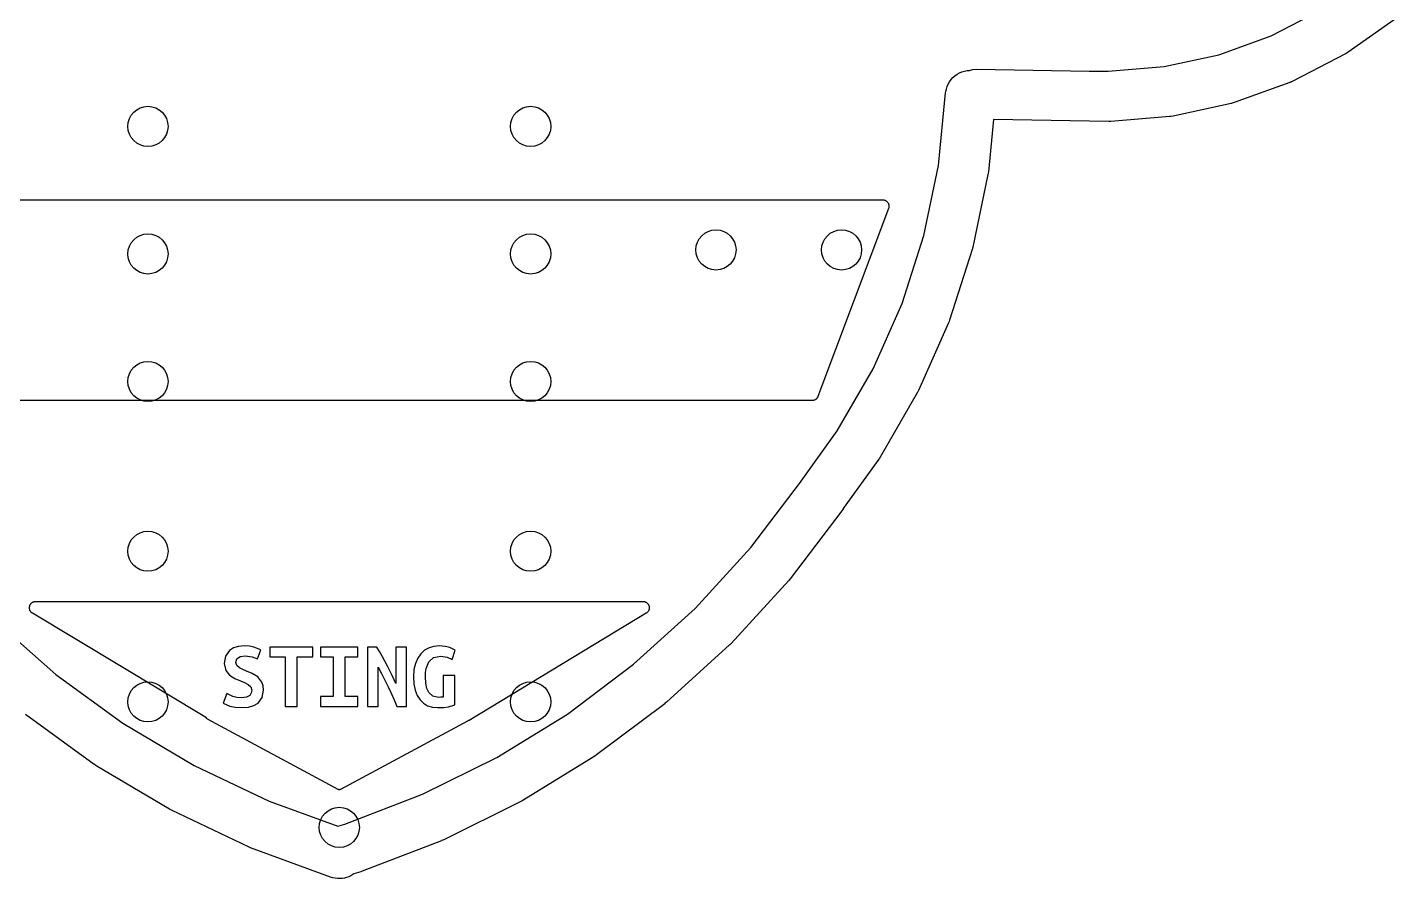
# Model space of a CAD drawing. Extents: x 4.86 to 6.83, y -5.61 to -2.67.
# Drawn here: x 5.602 to 6.675, y -5.611 to -4.944 of the extents above; entities that cross this region are included whole.
import ezdxf

# ---------------------------------------------------------------- set-up
doc = ezdxf.new("R2010")
doc.units = 0
doc.header["$MEASUREMENT"] = 0
doc.layers.add('BLACK', color=7, linetype='CONTINUOUS')

msp = doc.modelspace()

# ---------------------------------------------------------------- linework, layer by layer
at = {"layer": 'BLACK', "linetype": 'CONTINUOUS'}
for p, q in [((6.57694, -4.95024), (6.61576, -4.93008)), ((6.67524, -4.93643), (6.6373, -4.96306)), ((6.5358, -4.9651), (6.57694, -4.95024)), ((6.49306, -4.97439), (6.5358, -4.9651)), ((6.63507, -4.96441), (6.59394, -4.98578)), ((6.63542, -4.96419), (6.63507, -4.96441)), ((6.63579, -4.96401), (6.63542, -4.96419)), ((6.6373, -4.96306), (6.63579, -4.96401)), ((6.33078, -4.98037), (6.3326, -4.97935)), ((6.3326, -4.97935), (6.33452, -4.97852)), ((6.33452, -4.97852), (6.33652, -4.9779)), ((6.33652, -4.9779), (6.33858, -4.97749)), ((6.33858, -4.97749), (6.34034, -4.97734)), ((6.34034, -4.97734), (6.34293, -4.9766)), ((6.34293, -4.9766), (6.34582, -4.97636)), ((6.34582, -4.97636), (6.43413, -4.97786)), ((6.43413, -4.97786), (6.44904, -4.97797)), ((6.44904, -4.97797), (6.49306, -4.97439)), ((6.32232, -4.99194), (6.32296, -4.98995)), ((6.32296, -4.98995), (6.32381, -4.98804)), ((6.32381, -4.98804), (6.32486, -4.98622)), ((6.32486, -4.98622), (6.3261, -4.98453)), ((6.3261, -4.98453), (6.3275, -4.98298)), ((6.3275, -4.98298), (6.32907, -4.98159)), ((6.32907, -4.98159), (6.33078, -4.98037)), ((6.59155, -4.98683), (6.54795, -5.00258)), ((6.59192, -4.98666), (6.59155, -4.98683)), ((6.59232, -4.98653), (6.59192, -4.98666)), ((6.59394, -4.98578), (6.59232, -4.98653)), ((6.59394, -4.98578), (6.59394, -4.98578)), ((6.59394, -4.98578), (6.59394, -4.98578)), ((6.31616, -5.0519), (6.32175, -4.99505)), ((6.32175, -4.99505), (6.32189, -4.994)), ((6.32189, -4.994), (6.32232, -4.99194)), ((6.54544, -5.0033), (6.50014, -5.01314)), ((6.54584, -5.00318), (6.54544, -5.0033)), ((6.54624, -5.0031), (6.54584, -5.00318)), ((6.54795, -5.00258), (6.54624, -5.0031)), ((6.35926, -5.01597), (6.35524, -5.0568)), ((6.43453, -5.01724), (6.35926, -5.01597)), ((6.43462, -5.01723), (6.43453, -5.01724)), ((6.44961, -5.01735), (6.43462, -5.01723)), ((6.44968, -5.01735), (6.44961, -5.01735)), ((6.45136, -5.01729), (6.44968, -5.01735)), ((6.49756, -5.01352), (6.45136, -5.01729)), ((6.49797, -5.01346), (6.49756, -5.01352)), ((6.49838, -5.01344), (6.49797, -5.01346)), ((6.50014, -5.01314), (6.49838, -5.01344)), ((6.50014, -5.01314), (6.50014, -5.01314)), ((6.50014, -5.01314), (6.50014, -5.01314)), ((6.30477, -5.1068), (6.31616, -5.0519)), ((6.35492, -5.05887), (6.3431, -5.11582)), ((6.355, -5.05836), (6.35492, -5.05887)), ((6.3551, -5.05786), (6.355, -5.05836)), ((6.35524, -5.0568), (6.3551, -5.05786)), ((5.4206, -5.07874), (6.27231, -5.07874)), ((6.27699, -5.0855), (6.22169, -5.23298)), ((6.27231, -5.07874), (6.27238, -5.07874)), ((6.27238, -5.07874), (6.27277, -5.07878)), ((6.27277, -5.07878), (6.27316, -5.07881)), ((6.27316, -5.07881), (6.27325, -5.07884)), ((6.27325, -5.07884), (6.27335, -5.07885)), ((6.27335, -5.07885), (6.27372, -5.07897)), ((6.27372, -5.07897), (6.2741, -5.07907)), ((6.2741, -5.07907), (6.27419, -5.07911)), ((6.27419, -5.07911), (6.27428, -5.07914)), ((6.27428, -5.07914), (6.27462, -5.07933)), ((6.27462, -5.07933), (6.27497, -5.07951)), ((6.27497, -5.07951), (6.27505, -5.07957)), ((6.27505, -5.07957), (6.27514, -5.07961)), ((6.27514, -5.07961), (6.27544, -5.07987)), ((6.27544, -5.07987), (6.27575, -5.0801)), ((6.27575, -5.0801), (6.27581, -5.08018)), ((6.27581, -5.08018), (6.27588, -5.08024)), ((6.27588, -5.08024), (6.27613, -5.08055)), ((6.27613, -5.08055), (6.27639, -5.08084)), ((6.27639, -5.08084), (6.27643, -5.08093)), ((6.27643, -5.08093), (6.2765, -5.081)), ((6.2765, -5.081), (6.27668, -5.08135)), ((6.27668, -5.08135), (6.27687, -5.08169)), ((6.27687, -5.08169), (6.2769, -5.08178)), ((6.2769, -5.08178), (6.27695, -5.08187)), ((6.27695, -5.08187), (6.27706, -5.08224)), ((6.27709, -5.08512), (6.27699, -5.0855)), ((6.27706, -5.08224), (6.27718, -5.08261)), ((6.27721, -5.08475), (6.27709, -5.08512)), ((6.27718, -5.08261), (6.2772, -5.08271)), ((6.2772, -5.08271), (6.27722, -5.0828)), ((6.27722, -5.08465), (6.27721, -5.08475)), ((6.27722, -5.0828), (6.27726, -5.08319)), ((6.27725, -5.08455), (6.27722, -5.08465)), ((6.27727, -5.08416), (6.27725, -5.08455)), ((6.27726, -5.08319), (6.27731, -5.08358)), ((6.27731, -5.08378), (6.27727, -5.08416)), ((6.27731, -5.08358), (6.2773, -5.08368)), ((6.2773, -5.08368), (6.27731, -5.08378)), ((6.2876, -5.16018), (6.30477, -5.1068)), ((6.34257, -5.11785), (6.32476, -5.17323)), ((6.3427, -5.11735), (6.34257, -5.11785)), ((6.34286, -5.11686), (6.3427, -5.11735)), ((6.3431, -5.11582), (6.34286, -5.11686)), ((6.26487, -5.21143), (6.2876, -5.16018)), ((6.32402, -5.17518), (6.30043, -5.22836)), ((6.3242, -5.1747), (6.32402, -5.17518)), ((6.32441, -5.17423), (6.3242, -5.1747)), ((6.32476, -5.17323), (6.32441, -5.17423)), ((6.23677, -5.26005), (6.26487, -5.21143)), ((6.21701, -5.23622), (5.47591, -5.23622)), ((6.21707, -5.23621), (6.21701, -5.23622)), ((6.21713, -5.23622), (6.21707, -5.23621)), ((6.21756, -5.23617), (6.21713, -5.23622)), ((6.21798, -5.23613), (6.21756, -5.23617)), ((6.21804, -5.23611), (6.21798, -5.23613)), ((6.2181, -5.2361), (6.21804, -5.23611)), ((6.21851, -5.23597), (6.2181, -5.2361)), ((6.21891, -5.23584), (6.21851, -5.23597)), ((6.21897, -5.23581), (6.21891, -5.23584)), ((6.21903, -5.23579), (6.21897, -5.23581)), ((6.2194, -5.23559), (6.21903, -5.23579)), ((6.21977, -5.23539), (6.2194, -5.23559)), ((6.21982, -5.23535), (6.21977, -5.23539)), ((6.21988, -5.23531), (6.21982, -5.23535)), ((6.2202, -5.23504), (6.21988, -5.23531)), ((6.22053, -5.23477), (6.2202, -5.23504)), ((6.22057, -5.23472), (6.22053, -5.23477)), ((6.22062, -5.23468), (6.22057, -5.23472)), ((6.22088, -5.23434), (6.22062, -5.23468)), ((6.22115, -5.23402), (6.22088, -5.23434)), ((6.22118, -5.23396), (6.22115, -5.23402)), ((6.22122, -5.23391), (6.22118, -5.23396)), ((6.22141, -5.23353), (6.22122, -5.23391)), ((6.22162, -5.23316), (6.22141, -5.23353)), ((6.22164, -5.2331), (6.22162, -5.23316)), ((6.22166, -5.23304), (6.22164, -5.2331)), ((6.22169, -5.23298), (6.22166, -5.23304)), ((6.29948, -5.23022), (6.27037, -5.28059)), ((6.29971, -5.22976), (6.29948, -5.23022)), ((6.29997, -5.22932), (6.29971, -5.22976)), ((6.30043, -5.22836), (6.29997, -5.22932)), ((6.20842, -5.29954), (6.23677, -5.26005)), ((6.26932, -5.28222), (6.24155, -5.3209)), ((6.26956, -5.28185), (6.26932, -5.28222)), ((6.26982, -5.28149), (6.26956, -5.28185)), ((6.27037, -5.28059), (6.26982, -5.28149)), ((6.16917, -5.35139), (6.20797, -5.30024)), ((6.20797, -5.30024), (6.20842, -5.29954)), ((6.24035, -5.3227), (6.19999, -5.37591)), ((6.24138, -5.3212), (6.24035, -5.3227)), ((6.24155, -5.3209), (6.24138, -5.3212)), ((6.1253, -5.39931), (6.16917, -5.35139)), ((6.19999, -5.37591), (6.19887, -5.37726)), ((6.19882, -5.37731), (6.15372, -5.42657)), ((6.19884, -5.37728), (6.19882, -5.37731)), ((6.19887, -5.37726), (6.19884, -5.37728)), ((5.60356, -5.39867), (5.6036, -5.39829)), ((5.6036, -5.39829), (5.60362, -5.39792)), ((5.60362, -5.39792), (5.60365, -5.39781)), ((5.60365, -5.39781), (5.60366, -5.3977)), ((5.60366, -5.3977), (5.60377, -5.39734)), ((5.60377, -5.39734), (5.60387, -5.39697)), ((5.60387, -5.39697), (5.60392, -5.39687)), ((5.60392, -5.39687), (5.60395, -5.39676)), ((5.60395, -5.39676), (5.60413, -5.39643)), ((5.60413, -5.39643), (5.60429, -5.39609)), ((5.60429, -5.39609), (5.60436, -5.396)), ((5.60436, -5.396), (5.60441, -5.3959)), ((5.60441, -5.3959), (5.60465, -5.39561)), ((5.60465, -5.39561), (5.60488, -5.39531)), ((5.60488, -5.39531), (5.60496, -5.39524)), ((5.60496, -5.39524), (5.60504, -5.39515)), ((5.60504, -5.39515), (5.60533, -5.39492)), ((5.60533, -5.39492), (5.60561, -5.39466)), ((5.60561, -5.39466), (5.60571, -5.39461)), ((5.60571, -5.39461), (5.60579, -5.39454)), ((5.60579, -5.39454), (5.60612, -5.39436)), ((5.60612, -5.39436), (5.60645, -5.39417)), ((5.60645, -5.39417), (5.60655, -5.39413)), ((5.60655, -5.39413), (5.60665, -5.39408)), ((5.60665, -5.39408), (5.60701, -5.39397)), ((5.60701, -5.39397), (5.60737, -5.39384)), ((5.60737, -5.39384), (5.60748, -5.39383)), ((5.60748, -5.39383), (5.60759, -5.3938)), ((5.60759, -5.3938), (5.60796, -5.39376)), ((5.60796, -5.39376), (5.60834, -5.39371)), ((5.60834, -5.39371), (5.60845, -5.39371)), ((5.60845, -5.39371), (5.60856, -5.3937)), ((5.60856, -5.3937), (6.08444, -5.3937)), ((6.08444, -5.3937), (6.08451, -5.3937)), ((6.08451, -5.3937), (6.08462, -5.39371)), ((6.08462, -5.39371), (6.08472, -5.39371)), ((6.08472, -5.39371), (6.0851, -5.39377)), ((6.0851, -5.39377), (6.08548, -5.39381)), ((6.08548, -5.39381), (6.08558, -5.39384)), ((6.08558, -5.39384), (6.08569, -5.39386)), ((6.08569, -5.39386), (6.08605, -5.39399)), ((6.08605, -5.39399), (6.08641, -5.39411)), ((6.08641, -5.39411), (6.0865, -5.39416)), ((6.0865, -5.39416), (6.0866, -5.39419)), ((6.0866, -5.39419), (6.08693, -5.39439)), ((6.08693, -5.39439), (6.08727, -5.39458)), ((6.08727, -5.39458), (6.08735, -5.39464)), ((6.08735, -5.39464), (6.08744, -5.3947)), ((6.08744, -5.3947), (6.08772, -5.39496)), ((6.08772, -5.39496), (6.08801, -5.3952)), ((6.08801, -5.3952), (6.08808, -5.39529)), ((6.08808, -5.39529), (6.08816, -5.39536)), ((6.08816, -5.39536), (6.08838, -5.39566)), ((6.08838, -5.39566), (6.08862, -5.39596)), ((6.08862, -5.39596), (6.08867, -5.39606)), ((6.08867, -5.39606), (6.08874, -5.39614)), ((6.08874, -5.39614), (6.0889, -5.39649)), ((6.0889, -5.39649), (6.08908, -5.39683)), ((6.08908, -5.39683), (6.08911, -5.39693)), ((6.08911, -5.39693), (6.08915, -5.39703)), ((6.08915, -5.39703), (6.08924, -5.3974)), ((6.08924, -5.3974), (6.08935, -5.39776)), ((6.08935, -5.39776), (6.08936, -5.39787)), ((6.08936, -5.39787), (6.08939, -5.39797)), ((6.08939, -5.39797), (6.08941, -5.39835)), ((6.08941, -5.39835), (6.08944, -5.39874)), ((5.5755, -5.40803), (5.62429, -5.45092)), ((5.60357, -5.39878), (5.60356, -5.39867)), ((5.60356, -5.39889), (5.60357, -5.39878)), ((5.60361, -5.39926), (5.60356, -5.39889)), ((5.60365, -5.39964), (5.60361, -5.39926)), ((5.60368, -5.39975), (5.60365, -5.39964)), ((5.60369, -5.39986), (5.60368, -5.39975)), ((5.60382, -5.40021), (5.60369, -5.39986)), ((5.60392, -5.40057), (5.60382, -5.40021)), ((5.60398, -5.40067), (5.60392, -5.40057)), ((5.60401, -5.40078), (5.60398, -5.40067)), ((5.6042, -5.4011), (5.60401, -5.40078)), ((5.60438, -5.40144), (5.6042, -5.4011)), ((5.60445, -5.40153), (5.60438, -5.40144)), ((5.6045, -5.40162), (5.60445, -5.40153)), ((5.60475, -5.40191), (5.6045, -5.40162)), ((5.60499, -5.4022), (5.60475, -5.40191)), ((5.60507, -5.40227), (5.60499, -5.4022)), ((5.60515, -5.40236), (5.60507, -5.40227)), ((5.60545, -5.40258), (5.60515, -5.40236)), ((5.60573, -5.40283), (5.60545, -5.40258)), ((5.60583, -5.40288), (5.60573, -5.40283)), ((5.60592, -5.40295), (5.60583, -5.40288)), ((5.60598, -5.40299), (5.60592, -5.40295)), ((5.74227, -5.48499), (5.60598, -5.40299)), ((6.08703, -5.40298), (5.94824, -5.48696)), ((6.07718, -5.44296), (6.1253, -5.39931)), ((6.08711, -5.40292), (6.08703, -5.40298)), ((6.08721, -5.40287), (6.08711, -5.40292)), ((6.0875, -5.40262), (6.08721, -5.40287)), ((6.08781, -5.40239), (6.0875, -5.40262)), ((6.08788, -5.40232), (6.08781, -5.40239)), ((6.08796, -5.40225), (6.08788, -5.40232)), ((6.08821, -5.40195), (6.08796, -5.40225)), ((6.08846, -5.40167), (6.08821, -5.40195)), ((6.08852, -5.40158), (6.08846, -5.40167)), ((6.08859, -5.4015), (6.08852, -5.40158)), ((6.08877, -5.40116), (6.08859, -5.4015)), ((6.08896, -5.40083), (6.08877, -5.40116)), ((6.089, -5.40073), (6.08896, -5.40083)), ((6.08905, -5.40064), (6.089, -5.40073)), ((6.08916, -5.40027), (6.08905, -5.40064)), ((6.08929, -5.39991), (6.08916, -5.40027)), ((6.08931, -5.39981), (6.08929, -5.39991)), ((6.08934, -5.39971), (6.08931, -5.39981)), ((6.08938, -5.39933), (6.08934, -5.39971)), ((6.08943, -5.39895), (6.08938, -5.39933)), ((6.08944, -5.39874), (6.08943, -5.39884)), ((6.08943, -5.39884), (6.08943, -5.39895)), ((5.76365, -5.43016), (5.76047, -5.43221)), ((5.76754, -5.42894), (5.76365, -5.43016)), ((5.77213, -5.42853), (5.76754, -5.42894)), ((5.77613, -5.42877), (5.77213, -5.42853)), ((5.77959, -5.42951), (5.77613, -5.42877)), ((5.78496, -5.43168), (5.77959, -5.42951)), ((5.79193, -5.42958), (5.79193, -5.43723)), ((5.82568, -5.42958), (5.79193, -5.42958)), ((5.82568, -5.43723), (5.82568, -5.42958)), ((5.86108, -5.42958), (5.83161, -5.42958)), ((5.83161, -5.42958), (5.83161, -5.43723)), ((5.86108, -5.43723), (5.86108, -5.42958)), ((5.86851, -5.42958), (5.86851, -5.47601)), ((5.87593, -5.42958), (5.86851, -5.42958)), ((5.87803, -5.43302), (5.87593, -5.42958)), ((5.89911, -5.42958), (5.89078, -5.42958)), ((5.89078, -5.42958), (5.89078, -5.45816)), ((5.89911, -5.47601), (5.89911, -5.42958)), ((5.91681, -5.43007), (5.91338, -5.43199)), ((5.92061, -5.42892), (5.91681, -5.43007)), ((5.92468, -5.42853), (5.92061, -5.42892)), ((5.92952, -5.42894), (5.92468, -5.42853)), ((5.93323, -5.42988), (5.92952, -5.42894)), ((5.93582, -5.43101), (5.93323, -5.42988)), ((6.15243, -5.42785), (6.10296, -5.47273)), ((6.15245, -5.42783), (6.15243, -5.42785)), ((6.15248, -5.42781), (6.15245, -5.42783)), ((6.15372, -5.42657), (6.15248, -5.42781)), ((5.75729, -5.43659), (5.75623, -5.44241)), ((5.76047, -5.43221), (5.75729, -5.43659)), ((5.76546, -5.44158), (5.76627, -5.43862)), ((5.76627, -5.43862), (5.76872, -5.43685)), ((5.76872, -5.43685), (5.77281, -5.43626)), ((5.77281, -5.43626), (5.77809, -5.43701)), ((5.77809, -5.43701), (5.78226, -5.43881)), ((5.78226, -5.43881), (5.78496, -5.43168)), ((5.79193, -5.43723), (5.80416, -5.43723)), ((5.80416, -5.43723), (5.80416, -5.47601)), ((5.81346, -5.47601), (5.81346, -5.43723)), ((5.81346, -5.43723), (5.82568, -5.43723)), ((5.83161, -5.43723), (5.84173, -5.43723)), ((5.84173, -5.43723), (5.84173, -5.46836)), ((5.85103, -5.46836), (5.85103, -5.43723)), ((5.85103, -5.43723), (5.86108, -5.43723)), ((5.88013, -5.43674), (5.87803, -5.43302)), ((5.8822, -5.4406), (5.88013, -5.43674)), ((5.88422, -5.44443), (5.8822, -5.4406)), ((5.90801, -5.43812), (5.90616, -5.44229)), ((5.91043, -5.43468), (5.90801, -5.43812)), ((5.91338, -5.43199), (5.91043, -5.43468)), ((5.91459, -5.44619), (5.91669, -5.44109)), ((5.91669, -5.44109), (5.92041, -5.43776)), ((5.92041, -5.43776), (5.92596, -5.43656)), ((5.92596, -5.43656), (5.93091, -5.43738)), ((5.93091, -5.43738), (5.93496, -5.43926)), ((5.93496, -5.43926), (5.93736, -5.43191)), ((5.93736, -5.43191), (5.93582, -5.43101)), ((5.62429, -5.45092), (5.67684, -5.48913)), ((5.75623, -5.44241), (5.75743, -5.44792)), ((5.75743, -5.44792), (5.76047, -5.45163)), ((5.76047, -5.45163), (5.76456, -5.45411)), ((5.76621, -5.44394), (5.76546, -5.44158)), ((5.76812, -5.44574), (5.76621, -5.44394)), ((5.77074, -5.44713), (5.76812, -5.44574)), ((5.77363, -5.44826), (5.77074, -5.44713)), ((5.77817, -5.45009), (5.77363, -5.44826)), ((5.78252, -5.45279), (5.77817, -5.45009)), ((5.87683, -5.47601), (5.87683, -5.44518)), ((5.87683, -5.44518), (5.87962, -5.45033)), ((5.87962, -5.45033), (5.88228, -5.45546)), ((5.88613, -5.4482), (5.88422, -5.44443)), ((5.88789, -5.45186), (5.88613, -5.4482)), ((5.88946, -5.45523), (5.88789, -5.45186)), ((5.90498, -5.44718), (5.90458, -5.45276)), ((5.90616, -5.44229), (5.90498, -5.44718)), ((5.91396, -5.45276), (5.91412, -5.44932)), ((5.91412, -5.44932), (5.91459, -5.44619)), ((5.93713, -5.45171), (5.92791, -5.45171)), ((5.92791, -5.45171), (5.92791, -5.46866)), ((5.93713, -5.47488), (5.93713, -5.45171)), ((6.02524, -5.48199), (6.07718, -5.44296)), ((5.76456, -5.45411), (5.76891, -5.45583)), ((5.76891, -5.45583), (5.77206, -5.45714)), ((5.77206, -5.45714), (5.77491, -5.45872)), ((5.77491, -5.45872), (5.77701, -5.46071)), ((5.77701, -5.46071), (5.77783, -5.46326)), ((5.78578, -5.45699), (5.78252, -5.45279)), ((5.78674, -5.45983), (5.78578, -5.45699)), ((5.78706, -5.46333), (5.78674, -5.45983)), ((5.88228, -5.45546), (5.88482, -5.46059)), ((5.88482, -5.46059), (5.88723, -5.46572)), ((5.89078, -5.45816), (5.88946, -5.45523)), ((5.90458, -5.45276), (5.90492, -5.45839)), ((5.90492, -5.45839), (5.90593, -5.46329)), ((5.91425, -5.45782), (5.91396, -5.45276)), ((5.91512, -5.46191), (5.91425, -5.45782)), ((5.91658, -5.46502), (5.91512, -5.46191)), ((5.75826, -5.46596), (5.75556, -5.47346)), ((5.75556, -5.47346), (5.76073, -5.47574)), ((5.76309, -5.46821), (5.75826, -5.46596)), ((5.76622, -5.46899), (5.76309, -5.46821)), ((5.76996, -5.46926), (5.76622, -5.46899)), ((5.77382, -5.46877), (5.76996, -5.46926)), ((5.77626, -5.46742), (5.77382, -5.46877)), ((5.77749, -5.46547), (5.77626, -5.46742)), ((5.77783, -5.46326), (5.77749, -5.46547)), ((5.77951, -5.4754), (5.78282, -5.47342)), ((5.78282, -5.47342), (5.786, -5.46912)), ((5.786, -5.46912), (5.78706, -5.46333)), ((5.84173, -5.46836), (5.83161, -5.46836)), ((5.83161, -5.46836), (5.83161, -5.47601)), ((5.86108, -5.46836), (5.85103, -5.46836)), ((5.86108, -5.47601), (5.86108, -5.46836)), ((5.88723, -5.46572), (5.88952, -5.47086)), ((5.88952, -5.47086), (5.89168, -5.47601)), ((5.90593, -5.46329), (5.90756, -5.46746)), ((5.90756, -5.46746), (5.90976, -5.47087)), ((5.90976, -5.47087), (5.91248, -5.47353)), ((5.91248, -5.47353), (5.91572, -5.47544)), ((5.91983, -5.46797), (5.91658, -5.46502)), ((5.92431, -5.46896), (5.91983, -5.46797)), ((5.92611, -5.46888), (5.92431, -5.46896)), ((5.92791, -5.46866), (5.92611, -5.46888)), ((6.10296, -5.47273), (6.10162, -5.47385)), ((5.65442, -5.5215), (5.6004, -5.48223)), ((5.76073, -5.47574), (5.76476, -5.47667)), ((5.76476, -5.47667), (5.76996, -5.47698)), ((5.76996, -5.47698), (5.77522, -5.47659)), ((5.77522, -5.47659), (5.77951, -5.4754)), ((5.80416, -5.47601), (5.81346, -5.47601)), ((5.83161, -5.47601), (5.86108, -5.47601)), ((5.86851, -5.47601), (5.87683, -5.47601)), ((5.89168, -5.47601), (5.89911, -5.47601)), ((5.91572, -5.47544), (5.91942, -5.4766)), ((5.91942, -5.4766), (5.92356, -5.47698)), ((5.92356, -5.47698), (5.92814, -5.47679)), ((5.92814, -5.47679), (5.93199, -5.47623)), ((5.93199, -5.47623), (5.93713, -5.47488)), ((5.96992, -5.51605), (6.02524, -5.48199)), ((6.10156, -5.47389), (6.04816, -5.51401)), ((6.10159, -5.47387), (6.10156, -5.47389)), ((6.10162, -5.47385), (6.10159, -5.47387)), ((5.67684, -5.48913), (5.73269, -5.52231)), ((5.74231, -5.48507), (5.74227, -5.48499)), ((5.74227, -5.48499), (5.74227, -5.48499)), ((5.74235, -5.48515), (5.74231, -5.48507)), ((5.7424, -5.48524), (5.74235, -5.48515)), ((5.74245, -5.48533), (5.7424, -5.48524)), ((5.7425, -5.4854), (5.74245, -5.48533)), ((5.74255, -5.48548), (5.7425, -5.4854)), ((5.74262, -5.48555), (5.74255, -5.48548)), ((5.74269, -5.48563), (5.74262, -5.48555)), ((5.74276, -5.48569), (5.74269, -5.48563)), ((5.74282, -5.48575), (5.74276, -5.48569)), ((5.7429, -5.48581), (5.74282, -5.48575)), ((5.74298, -5.48588), (5.7429, -5.48581)), ((5.74306, -5.48592), (5.74298, -5.48588)), ((5.74314, -5.48597), (5.74306, -5.48592)), ((5.74316, -5.48599), (5.74314, -5.48597)), ((5.84552, -5.5411), (5.74316, -5.48599)), ((5.94698, -5.48748), (5.84739, -5.5411)), ((5.94729, -5.4874), (5.94698, -5.48748)), ((5.9474, -5.48736), (5.94729, -5.4874)), ((5.9475, -5.48733), (5.9474, -5.48736)), ((5.94784, -5.48715), (5.9475, -5.48733)), ((5.94818, -5.48699), (5.94784, -5.48715)), ((5.94824, -5.48696), (5.94818, -5.48699)), ((5.91169, -5.54485), (5.96992, -5.51605)), ((6.04666, -5.51504), (5.98978, -5.55005)), ((6.04669, -5.51502), (6.04666, -5.51504)), ((6.04672, -5.515), (6.04669, -5.51502)), ((6.04816, -5.51401), (6.04672, -5.515)), ((5.65445, -5.52152), (5.65442, -5.5215)), ((5.65448, -5.52155), (5.65445, -5.52152)), ((5.65595, -5.52251), (5.65448, -5.52155)), ((5.71336, -5.55662), (5.65595, -5.52251)), ((5.73269, -5.52231), (5.79137, -5.5502)), ((5.8457, -5.54118), (5.84552, -5.5411)), ((5.84587, -5.54125), (5.8457, -5.54118)), ((5.84588, -5.54125), (5.84587, -5.54125)), ((5.84587, -5.54125), (5.84587, -5.54125)), ((5.84606, -5.54129), (5.84588, -5.54125)), ((5.84625, -5.54133), (5.84606, -5.54129)), ((5.84645, -5.54133), (5.84625, -5.54133)), ((5.84625, -5.54133), (5.84625, -5.54133)), ((5.84625, -5.54133), (5.84625, -5.54133)), ((5.84663, -5.54133), (5.84645, -5.54133)), ((5.84664, -5.54133), (5.84663, -5.54133)), ((5.84663, -5.54133), (5.84663, -5.54133)), ((5.84684, -5.54129), (5.84664, -5.54133)), ((5.84701, -5.54126), (5.84684, -5.54129)), ((5.84702, -5.54126), (5.84701, -5.54126)), ((5.84701, -5.54126), (5.84701, -5.54126)), ((5.84721, -5.54118), (5.84702, -5.54126)), ((5.84737, -5.54112), (5.84721, -5.54118)), ((5.84739, -5.5411), (5.84737, -5.54111)), ((5.84737, -5.54111), (5.84737, -5.54111)), ((5.84737, -5.54111), (5.84737, -5.54111)), ((5.84737, -5.54111), (5.84737, -5.54112)), ((5.85069, -5.56829), (5.91169, -5.54485)), ((5.71339, -5.55664), (5.71336, -5.55662)), ((5.71342, -5.55666), (5.71339, -5.55664)), ((5.71497, -5.55748), (5.71342, -5.55666)), ((5.77529, -5.58615), (5.71497, -5.55748)), ((5.79137, -5.5502), (5.84542, -5.57)), ((5.98819, -5.55093), (5.92833, -5.58055)), ((5.98822, -5.55092), (5.98819, -5.55093)), ((5.98825, -5.5509), (5.98822, -5.55092)), ((5.98978, -5.55005), (5.98825, -5.5509)), ((5.84542, -5.57), (5.85069, -5.56829)), ((5.92833, -5.58055), (5.92672, -5.58125)), ((5.77532, -5.58616), (5.77529, -5.58615)), ((5.77536, -5.58618), (5.77532, -5.58616)), ((5.77697, -5.58685), (5.77536, -5.58618)), ((5.83969, -5.60983), (5.77697, -5.58685)), ((5.92666, -5.58128), (5.86431, -5.60523)), ((5.92669, -5.58126), (5.92666, -5.58128)), ((5.92672, -5.58125), (5.92669, -5.58126)), ((5.84142, -5.61037), (5.83969, -5.60983)), ((5.8432, -5.61076), (5.84142, -5.61037)), ((5.84501, -5.61098), (5.8432, -5.61076)), ((5.84683, -5.61103), (5.84501, -5.61098)), ((5.84864, -5.61091), (5.84683, -5.61103)), ((5.85044, -5.61062), (5.84864, -5.61091)), ((5.85221, -5.61017), (5.85044, -5.61062)), ((5.85392, -5.60956), (5.85221, -5.61017)), ((5.85557, -5.60879), (5.85392, -5.60956)), ((5.85714, -5.60788), (5.85557, -5.60879)), ((5.85789, -5.60734), (5.85714, -5.60788)), ((5.86331, -5.60559), (5.85789, -5.60734)), ((5.86378, -5.60541), (5.86331, -5.60559)), ((5.86431, -5.60523), (5.86378, -5.60541))]:
    msp.add_line(p, q, dxfattribs=at)
at = {"layer": 'BLACK'}
for centre in [(5.69646, -5.02126), (5.99646, -5.02126), (5.69646, -5.12126), (5.99646, -5.12126), (6.14173, -5.11811), (6.24016, -5.11811), (5.69646, -5.22126), (5.99646, -5.22126), (5.69646, -5.35433), (5.99646, -5.35433), (5.69646, -5.47244), (5.99646, -5.47244), (5.84646, -5.57087)]:
    msp.add_circle(centre, 0.01575, dxfattribs=at)

doc.saveas('drawing.dxf')
